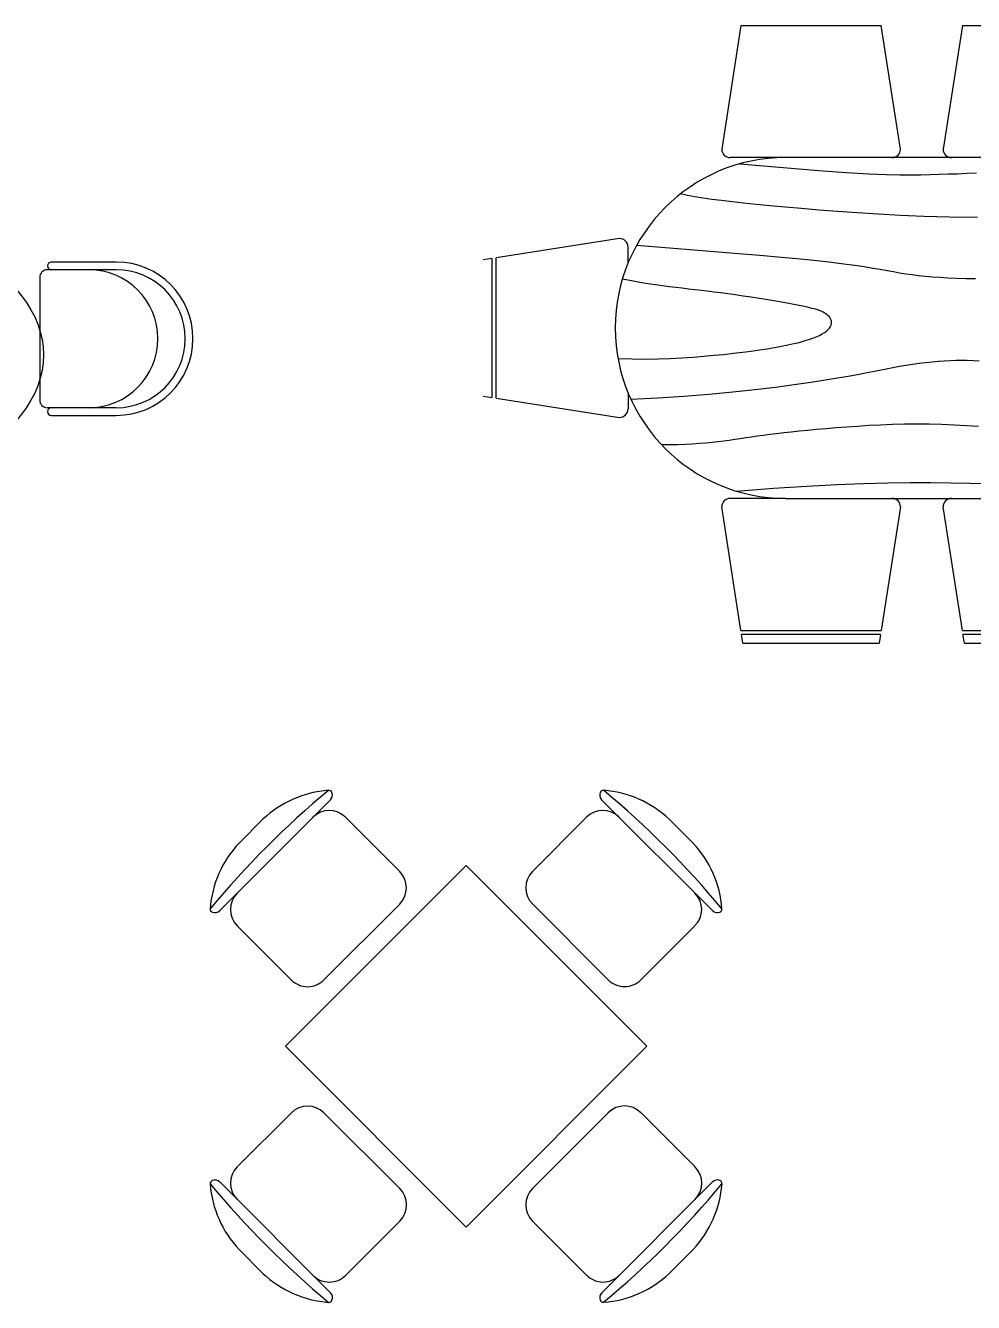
# Model space of a CAD drawing. Extents: x -42728 to 99010, y -18674 to 47645.
# Drawn here: x -31922 to -29139, y 35244 to 38991 of the extents above; entities that cross this region are included whole.
import ezdxf

# ---------------------------------------------------------------- set-up
doc = ezdxf.new("R2010")
doc.units = 0
doc.header["$LTSCALE"] = 100
doc.header["$MEASUREMENT"] = 0
doc.layers.get('0').update_dxf_attribs({"linetype": 'CONTINUOUS'})
for name, color, linetype in [('1-门窗', 3, 'CONTINUOUS'), ('2', 3, 'CONTINUOUS'), ('3', 4, 'CONTINUOUS'), ('DIM', 3, 'CONTINUOUS'), ('DOOR', 3, 'CONTINUOUS')]:
    doc.layers.add(name, color=color, linetype=linetype)
doc.styles.add('ATTR', font='romans.shx', dxfattribs={"width": 0.8, "height": 0.7})

# ---------------------------------------------------------------- blocks, each defined once
blk = doc.blocks.new('A$C21866364')
at = {"layer": 'DIM'}
for p, q in [((27.9, 1149.4), (353.2, 1474.7)), ((1149.4, 1474.9), (1474.7, 1149.6)), ((84.8, 1347.7), (154.9, 1417.8)), ((397.4, 1423.4), (556.5, 1264.3)), ((1105.2, 1423.6), (946.1, 1264.5)), ((1347.7, 1418), (1417.8, 1347.9)), ((751.4, 1281.7), (221.1, 751.4)), ((1281.7, 751.4), (751.4, 1281.7)), ((333.7, 946.1), (556.5, 1168.9)), ((946.1, 1169.1), (1168.9, 946.3)), ((79.2, 1105.2), (238.3, 946.1)), ((1423.4, 1105.4), (1264.3, 946.3)), ((221.1, 751.4), (751.4, 221.1)), ((751.4, 221.1), (1281.7, 751.4)), ((79.4, 397.4), (238.5, 556.5)), ((556.7, 333.7), (333.9, 556.5)), ((1169.1, 556.7), (946.3, 333.9)), ((1423.6, 397.6), (1264.5, 556.7)), ((353.4, 27.9), (28.1, 353.2)), ((1474.9, 353.4), (1149.6, 28.1)), ((397.6, 79.2), (556.7, 238.3)), ((1105.4, 79.4), (946.3, 238.5)), ((155.1, 84.8), (85, 154.9)), ((1418, 155.1), (1347.9, 85))]:
    blk.add_line(p, q, dxfattribs=at)
for centre, radius, start, end in [((2084.1, -581.5), 2712.7, 129.8023, 140.1977), ((371.1, 1187.9), 315.6, 94.2735, 133.2349), ((348.3, 1492.6), 10, 22.33, 94.2735), ((1154.3, 1492.8), 10, 85.7265, 157.67), ((-581.5, -581.3), 2712.7, 39.8023, 50.1977), ((1131.5, 1188.1), 315.6, 46.7651, 85.7265), ((339, 1488.8), 20, 315, 22.33), ((1163.6, 1489), 20, 157.67, 225), ((349.6, 1375.7), 67.5, 45, 135), ((1153, 1375.9), 67.5, 45, 135), ((314.7, 1131.5), 315.6, 136.7651, 175.7265), ((1187.9, 1131.7), 315.6, 4.2735, 43.2349), ((508.7, 1216.6), 67.5, 315, 45), ((993.9, 1216.8), 67.5, 135, 225), ((126.9, 1153), 67.5, 135, 225), ((1375.7, 1153.2), 67.5, 315, 45), ((10, 1154.3), 10, 175.7265, 247.67), ((13.8, 1163.6), 20, 247.67, 315), ((1488.8, 1163.8), 20, 225, 292.33), ((1492.6, 1154.5), 10, 292.33, 4.2735), ((286, 993.9), 67.5, 225, 315), ((1216.6, 994.1), 67.5, 225, 315), ((286.2, 508.7), 67.5, 45, 135), ((1216.8, 508.9), 67.5, 45, 135), ((127.1, 349.6), 67.5, 135, 225), ((1375.9, 349.8), 67.5, 315, 45), ((10.2, 348.3), 10, 112.33, 184.2735), ((2084.3, 2084.1), 2712.7, 219.8023, 230.1977), ((314.9, 371.1), 315.6, 184.2735, 223.2349), ((14, 339), 20, 45, 112.33), ((-581.3, 2084.3), 2712.7, 309.8023, 320.1977), ((1188.1, 371.3), 315.6, 316.7651, 355.7265), ((1489, 339.2), 20, 67.67, 135), ((1492.8, 348.5), 10, 355.7265, 67.67), ((508.9, 286), 67.5, 315, 45), ((994.1, 286.2), 67.5, 135, 225), ((371.3, 314.7), 315.6, 226.7651, 265.7265), ((349.8, 126.9), 67.5, 225, 315), ((1153.2, 127.1), 67.5, 225, 315), ((1131.7, 314.9), 315.6, 274.2735, 313.2349), ((348.5, 10), 10, 265.7265, 337.67), ((339.2, 13.8), 20, 337.67, 45), ((1163.8, 14), 20, 135, 202.33), ((1154.5, 10.2), 10, 202.33, 274.2735)]:
    blk.add_arc(centre, radius, start, end, dxfattribs=at)
blk = doc.blocks.new('A$C55EB2C5B')
at = {"layer": 'DIM'}
blk.add_blockref('A$C21866364', (0, 0), dxfattribs=at)
blk = doc.blocks.new('A$C5E827BA4')
at = {"layer": 'DOOR'}
blk.add_blockref('A$C55EB2C5B', (0, 0), dxfattribs=at)
blk = doc.blocks.new('A$C706470AE')
at = {"layer": '1-门窗'}
for p, q in [((756.6, 1812.5), (700, 1450)), ((756.7, 1812.5), (1168.4, 1812.5)), ((1225, 1450), (1168.3, 1812.5)), ((1406.6, 1812.5), (1350, 1450)), ((1406.7, 1812.5), (1818.4, 1812.5)), ((887.5, 1425), (725, 1425)), ((1687.5, 1425), (887.5, 1425)), ((753.4, 1406.7), (880.7, 1395.8)), ((880.7, 1395.8), (983.9, 1387.5)), ((983.9, 1387.5), (1066.5, 1381.7)), ((1066.5, 1381.7), (1131.6, 1377.8)), ((1131.6, 1377.8), (1182.6, 1375.6)), ((1182.6, 1375.6), (1222.9, 1374.6)), ((1222.9, 1374.6), (1255.7, 1374.5)), ((1255.7, 1374.5), (1284.3, 1374.8)), ((1284.3, 1374.8), (1311.7, 1375.4)), ((1311.7, 1375.4), (1338.5, 1376.1)), ((1338.5, 1376.1), (1365.3, 1376.9)), ((1365.3, 1376.9), (1392.2, 1377.8)), ((1392.2, 1377.8), (1419.8, 1378.9)), ((1419.8, 1378.9), (1448.2, 1380.2)), ((599.4, 1314), (578.7, 1318.3)), ((621.6, 1309.9), (599.4, 1314)), ((645.4, 1306.1), (621.6, 1309.9)), ((671.4, 1302.4), (645.4, 1306.1)), ((699.6, 1298.9), (671.4, 1302.4)), ((730.6, 1295.3), (699.6, 1298.9)), ((764.4, 1291.6), (730.6, 1295.3)), ((801.5, 1287.7), (764.4, 1291.6)), ((842.1, 1283.7), (801.5, 1287.7)), ((886.3, 1279.4), (842.1, 1283.7)), ((934, 1275.1), (886.3, 1279.4)), ((985.2, 1270.8), (934, 1275.1)), ((1039.9, 1266.6), (985.2, 1270.8)), ((1098.2, 1262.6), (1039.9, 1266.6)), ((1159.9, 1258.8), (1098.2, 1262.6)), ((1225.2, 1255.4), (1159.9, 1258.8)), ((1294.3, 1252.5), (1225.2, 1255.4)), ((1368.9, 1250.3), (1294.3, 1252.5)), ((1451.1, 1249.1), (1368.9, 1250.3)), ((400, 1187.5), (37.5, 1130.9)), ((425, 1115), (425, 1162.5)), ((450.2, 1167.8), (558.4, 1159.3)), ((25, 1128.9), (0, 1125)), ((25, 1129), (25, 721.2)), ((37.5, 719.2), (37.5, 1131)), ((558.4, 1159.3), (654, 1151.6)), ((654, 1151.6), (738.1, 1144.7)), ((738.1, 1144.7), (811.7, 1138.4)), ((811.7, 1138.4), (875.9, 1132.7)), ((875.9, 1132.7), (931.7, 1127.4)), ((931.7, 1127.4), (980.1, 1122.5)), ((980.1, 1122.5), (1022.1, 1117.8)), ((1022.1, 1117.8), (1058.8, 1113.3)), ((1058.8, 1113.3), (1090.7, 1109)), ((1090.7, 1109), (1118.7, 1104.9)), ((1118.7, 1104.9), (1143.4, 1100.9)), ((1143.4, 1100.9), (1165.4, 1097.1)), ((1165.4, 1097.1), (1185.4, 1093.6)), ((1185.4, 1093.6), (1204.2, 1090.3)), ((1204.2, 1090.3), (1222.4, 1087.2)), ((1222.4, 1087.2), (1240.5, 1084.3)), ((435.1, 1063), (408.4, 1068.3)), ((460, 1058.4), (435.1, 1063)), ((483.3, 1054.5), (460, 1058.4)), ((505.3, 1051.1), (483.3, 1054.5)), ((526.2, 1048.2), (505.3, 1051.1)), ((1240.5, 1084.3), (1258.9, 1081.7)), ((1258.9, 1081.7), (1277.9, 1079.4)), ((1277.9, 1079.4), (1297.7, 1077.3)), ((1297.7, 1077.3), (1318.5, 1075.4)), ((1318.5, 1075.4), (1340.6, 1073.8)), ((1340.6, 1073.8), (1364.1, 1072.4)), ((1364.1, 1072.4), (1389.5, 1071.3)), ((1389.5, 1071.3), (1416.7, 1070.5)), ((1416.7, 1070.5), (1445.6, 1069.8)), ((546.1, 1045.7), (526.2, 1048.2)), ((565.4, 1043.4), (546.1, 1045.7)), ((584.1, 1041.3), (565.4, 1043.4)), ((602.5, 1039.2), (584.1, 1041.3)), ((620.8, 1037.1), (602.5, 1039.2)), ((639.3, 1034.9), (620.8, 1037.1)), ((658, 1032.7), (639.3, 1034.9)), ((677.2, 1030.3), (658, 1032.7)), ((697.2, 1027.7), (677.2, 1030.3)), ((718, 1024.9), (697.2, 1027.7)), ((739.9, 1021.8), (718, 1024.9)), ((763, 1018.5), (739.9, 1021.8)), ((786.9, 1014.9), (763, 1018.5)), ((811.2, 1011.1), (786.9, 1014.9)), ((835.3, 1007.2), (811.2, 1011.1)), ((858.9, 1003.3), (835.3, 1007.2)), ((881.4, 999.5), (858.9, 1003.3)), ((902.4, 995.7), (881.4, 999.5)), ((921.4, 992.2), (902.4, 995.7)), ((938, 988.8), (921.4, 992.2)), ((952.4, 985.6), (938, 988.8)), ((964.8, 982.6), (952.4, 985.6)), ((975.3, 979.7), (964.8, 982.6)), ((984.3, 976.8), (975.3, 979.7)), ((991.9, 973.9), (984.3, 976.8)), ((998.4, 970.9), (991.9, 973.9)), ((1004, 967.7), (998.4, 970.9)), ((1008.8, 964.4), (1004, 967.7)), ((1012.9, 961), (1008.8, 964.4)), ((1016.3, 957.3), (1012.9, 961)), ((1018.9, 953.6), (1016.3, 957.3)), ((1020.8, 949.7), (1018.9, 953.6)), ((1022, 945.7), (1020.8, 949.7)), ((1021, 933.2), (1022.1, 937.4)), ((1022.4, 941.6), (1022, 945.7)), ((1022.1, 937.4), (1022.4, 941.6)), ((977.8, 898.9), (987.1, 903.1)), ((987.1, 903.1), (995.2, 907.3)), ((995.2, 907.3), (1002.1, 911.6)), ((1002.1, 911.6), (1007.8, 915.9)), ((1007.8, 915.9), (1012.6, 920.2)), ((1012.6, 920.2), (1016.3, 924.6)), ((1016.3, 924.6), (1019.1, 928.9)), ((1019.1, 928.9), (1021, 933.2)), ((810.9, 860.6), (833.9, 864.1)), ((833.9, 864.1), (855.5, 867.7)), ((855.5, 867.7), (875.7, 871.4)), ((875.7, 871.4), (894.4, 875.2)), ((894.4, 875.2), (911.7, 879)), ((911.7, 879), (927.7, 882.8)), ((927.7, 882.8), (942.2, 886.8)), ((942.2, 886.8), (955.4, 890.7)), ((955.4, 890.7), (967.2, 894.8)), ((967.2, 894.8), (977.8, 898.9)), ((395.6, 835.2), (436.9, 834.2)), ((436.9, 834.2), (476.1, 833.9)), ((476.1, 833.9), (513.5, 834.4)), ((513.5, 834.4), (549.2, 835.6)), ((549.2, 835.6), (583.3, 837.3)), ((583.3, 837.3), (615.9, 839.4)), ((615.9, 839.4), (647.2, 841.9)), ((647.2, 841.9), (677.3, 844.7)), ((677.3, 844.7), (706.3, 847.6)), ((706.3, 847.6), (734.3, 850.7)), ((734.3, 850.7), (761, 853.9)), ((761, 853.9), (786.6, 857.2)), ((786.6, 857.2), (810.9, 860.6)), ((1298.9, 823.5), (1317.5, 825.5)), ((1317.5, 825.5), (1335.6, 827.2)), ((1335.6, 827.2), (1353.2, 828.5)), ((1353.2, 828.5), (1370.4, 829.4)), ((1370.4, 829.4), (1387.3, 830)), ((1387.3, 830), (1404.2, 830.2)), ((1404.2, 830.2), (1421.1, 830)), ((1421.1, 830), (1438.4, 829.4)), ((1438.4, 829.4), (1456.2, 828.5)), ((1071.4, 783.6), (1098.5, 788.6)), ((1098.5, 788.6), (1122.3, 793.3)), ((1122.3, 793.3), (1143.8, 797.6)), ((1143.8, 797.6), (1163.7, 801.6)), ((1163.7, 801.6), (1182.9, 805.4)), ((1182.9, 805.4), (1202.3, 809)), ((1202.3, 809), (1221.8, 812.5)), ((1221.8, 812.5), (1241.3, 815.6)), ((1241.3, 815.6), (1260.7, 818.5)), ((1260.7, 818.5), (1280, 821.2)), ((1280, 821.2), (1298.9, 823.5)), ((797.7, 744.4), (858.2, 751.7)), ((858.2, 751.7), (913, 758.9)), ((913, 758.9), (961.7, 765.8)), ((961.7, 765.8), (1003.9, 772.3)), ((1003.9, 772.3), (1040.2, 778.2)), ((1040.2, 778.2), (1071.4, 783.6)), ((0, 725), (25, 721.1)), ((37.5, 719.1), (400, 662.5)), ((425, 734.9), (425, 687.5)), ((433.2, 716.1), (512.4, 719.8)), ((512.4, 719.8), (589.1, 724.8)), ((589.1, 724.8), (662.6, 730.7)), ((662.6, 730.7), (732.3, 737.4)), ((732.3, 737.4), (797.7, 744.4)), ((1132.3, 638.3), (1099, 636.3)), ((1166.5, 640), (1132.3, 638.3)), ((1201.5, 641.3), (1166.5, 640)), ((1237.1, 642.2), (1201.5, 641.3)), ((1273.1, 642.5), (1237.1, 642.2)), ((1309.3, 642.2), (1273.1, 642.5)), ((1345.7, 641.3), (1309.3, 642.2)), ((1382.1, 639.8), (1345.7, 641.3)), ((1418.4, 637.9), (1382.1, 639.8)), ((1454.5, 635.5), (1418.4, 637.9)), ((754.7, 599.7), (738.6, 597.4)), ((770.9, 602.1), (754.7, 599.7)), ((787.5, 604.5), (770.9, 602.1)), ((804.6, 607), (787.5, 604.5)), ((822.5, 609.5), (804.6, 607)), ((841.3, 611.9), (822.5, 609.5)), ((861.1, 614.4), (841.3, 611.9)), ((882, 616.9), (861.1, 614.4)), ((904.2, 619.4), (882, 616.9)), ((927.6, 621.8), (904.2, 619.4)), ((952.4, 624.3), (927.6, 621.8)), ((978.7, 626.8), (952.4, 624.3)), ((1006.5, 629.3), (978.7, 626.8)), ((1035.9, 631.7), (1006.5, 629.3)), ((1066.8, 634.1), (1035.9, 631.7)), ((1099, 636.3), (1066.8, 634.1)), ((548.4, 581.9), (524, 581.6)), ((571.6, 582.4), (548.4, 581.9)), ((593.6, 583.3), (571.6, 582.4)), ((614.6, 584.4), (593.6, 583.3)), ((634.5, 585.8), (614.6, 584.4)), ((653.5, 587.3), (634.5, 585.8)), ((671.7, 589.1), (653.5, 587.3)), ((689.2, 591), (671.7, 589.1)), ((706, 593), (689.2, 591)), ((722.4, 595.2), (706, 593)), ((738.6, 597.4), (722.4, 595.2)), ((742.5, 446.5), (852.4, 454.6)), ((852.4, 454.6), (950.4, 460.9)), ((950.4, 460.9), (1037.9, 465.5)), ((1037.9, 465.5), (1116.5, 468.6)), ((1116.5, 468.6), (1187.8, 470.5)), ((1187.8, 470.5), (1253.1, 471.4)), ((1253.1, 471.4), (1314, 471.4)), ((1314, 471.4), (1371.9, 470.9)), ((1371.9, 470.9), (1428.3, 470)), ((1428.3, 470), (1483.7, 468.5)), ((887.5, 425), (725, 425)), ((887.5, 425), (1687.5, 425)), ((756.6, 37.5), (700, 400)), ((1225, 400), (1168.3, 37.5)), ((1406.6, 37.5), (1350, 400)), ((756.7, 37.5), (1168.4, 37.5)), ((1406.7, 37.5), (1818.4, 37.5)), ((762.5, 0), (758.5, 25)), ((1166.4, 25), (758.6, 25)), ((1166.4, 25), (1162.5, 0)), ((1412.5, 0), (1408.5, 25)), ((1816.4, 25), (1408.6, 25)), ((762.5, 0), (1162.5, 0)), ((1412.5, 0), (1812.5, 0))]:
    blk.add_line(p, q, dxfattribs=at)
for centre, radius, start, end in [((887.5, 925), 500, 90, 270), ((725, 1450), 25, 180, 270), ((1200, 1450), 25, 270, 0), ((1375, 1450), 25, 180, 270), ((400, 1162.5), 25, 0, 90), ((400, 687.5), 25, 270, 0), ((725, 400), 25, 90, 180), ((1200, 400), 25, 0, 90), ((1375, 400), 25, 90, 180)]:
    blk.add_arc(centre, radius, start, end, dxfattribs=at)
at = {"layer": '1-门窗', "style": 'ATTR', "width": 0.8, "flags": 9}
for p in [(4215.6, 1249), (1287.5, 925)]:
    blk.add_attdef('ESTCODE', p, '', height=17.5, dxfattribs=at)
blk = doc.blocks.new('A$C2EC44A96')
at = {"layer": '2'}
for p, q in [((714.3, 1375.3), (714.3, 1566.5)), ((1164.3, 1566.5), (1164.3, 1375.3)), ((1383, 1375.3), (1383, 1566.5)), ((1833, 1566.5), (1833, 1375.3)), ((1119.3, 1341.5), (759.3, 1341.5)), ((1788, 1341.5), (1428, 1341.5)), ((225, 1169.2), (416.3, 1169.2)), ((2302.4, 1169.2), (2111.2, 1169.2)), ((450, 1124.2), (450, 764.2)), ((2077.4, 1124.2), (2077.4, 764.2)), ((416.3, 719.2), (225, 719.2)), ((2111.2, 719.2), (2302.4, 719.2)), ((1118.2, 450), (758.2, 450)), ((1787, 450), (1427, 450)), ((713.2, 416.3), (713.2, 225)), ((1163.2, 225), (1163.2, 416.3)), ((1382, 416.3), (1382, 225)), ((1832, 225), (1832, 416.3))]:
    blk.add_line(p, q, dxfattribs=at)
for centre, radius, start, end in [((939.3, 1566.5), 225, 0, 180), ((1608, 1566.5), 225, 0, 180), ((725.5, 1375.3), 11.2, 180, 0), ((759.3, 1364), 22.5, 180, 270), ((1119.3, 1364), 22.5, 270, 0), ((1153, 1375.3), 11.2, 180, 0), ((1394.3, 1375.3), 11.2, 180, 0), ((1428, 1364), 22.5, 180, 270), ((1788, 1364), 22.5, 270, 0), ((1821.8, 1375.3), 11.2, 180, 0), ((225, 944.2), 225, 90, 270), ((416.3, 1158), 11.2, 270, 90), ((2111.2, 1158), 11.2, 90, 270), ((2302.4, 944.2), 225, 270, 90), ((427.5, 1124.2), 22.5, 0, 90), ((2099.9, 1124.2), 22.5, 90, 180), ((427.5, 764.2), 22.5, 270, 0), ((2099.9, 764.2), 22.5, 180, 270), ((416.3, 730.5), 11.2, 270, 90), ((2111.2, 730.5), 11.2, 90, 270), ((758.2, 427.5), 22.5, 90, 180), ((1118.2, 427.5), 22.5, 0, 90), ((1427, 427.5), 22.5, 90, 180), ((1787, 427.5), 22.5, 0, 90), ((724.5, 416.3), 11.2, 0, 180), ((1152, 416.3), 11.2, 0, 180), ((1393.2, 416.3), 11.2, 0, 180), ((1820.7, 416.3), 11.2, 0, 180), ((938.2, 225), 225, 180, 0), ((1607, 225), 225, 180, 0)]:
    blk.add_arc(centre, radius, start, end, dxfattribs=at)
blk.add_ellipse((1258.7, 896.4), major_axis=(-830.1, 0), ratio=0.538873, dxfattribs=at)
at = {"layer": '3'}
for p, q in [((736.8, 1566.5), (736.8, 1364)), ((1141.8, 1566.5), (1141.8, 1364)), ((1405.5, 1566.5), (1405.5, 1364)), ((1810.5, 1566.5), (1810.5, 1364)), ((225, 1146.7), (427.5, 1146.7)), ((2302.4, 1146.7), (2099.9, 1146.7)), ((225, 741.7), (427.5, 741.7)), ((2302.4, 741.7), (2099.9, 741.7)), ((735.7, 225), (735.7, 427.5)), ((1140.7, 225), (1140.7, 427.5)), ((1404.5, 225), (1404.5, 427.5)), ((1809.5, 225), (1809.5, 427.5))]:
    blk.add_line(p, q, dxfattribs=at)
for centre, start, end in [((939.3, 1566.5), 0, 180), ((1608, 1566.5), 0, 180), ((939.3, 1485.8), 0, 180), ((1608, 1485.8), 0, 180), ((225, 944.2), 90, 270), ((305.7, 944.2), 90, 270), ((2221.7, 944.2), 270, 90), ((2302.4, 944.2), 270, 90), ((938.2, 305.7), 180, 0), ((1607, 305.7), 180, 0), ((938.2, 225), 180, 0), ((1607, 225), 180, 0)]:
    blk.add_arc(centre, 202.5, start, end, dxfattribs=at)

msp = doc.modelspace()

# ---------------------------------------------------------------- block references
for name, p in [('A$C706470AE', (-30578.13357, 37178.37212)), ('A$C2EC44A96', (-33957.8933, 37127.62278)), ('A$C5E827BA4', (-31380.0257, 35243.83782))]:
    msp.add_blockref(name, p)

doc.saveas('drawing.dxf')
